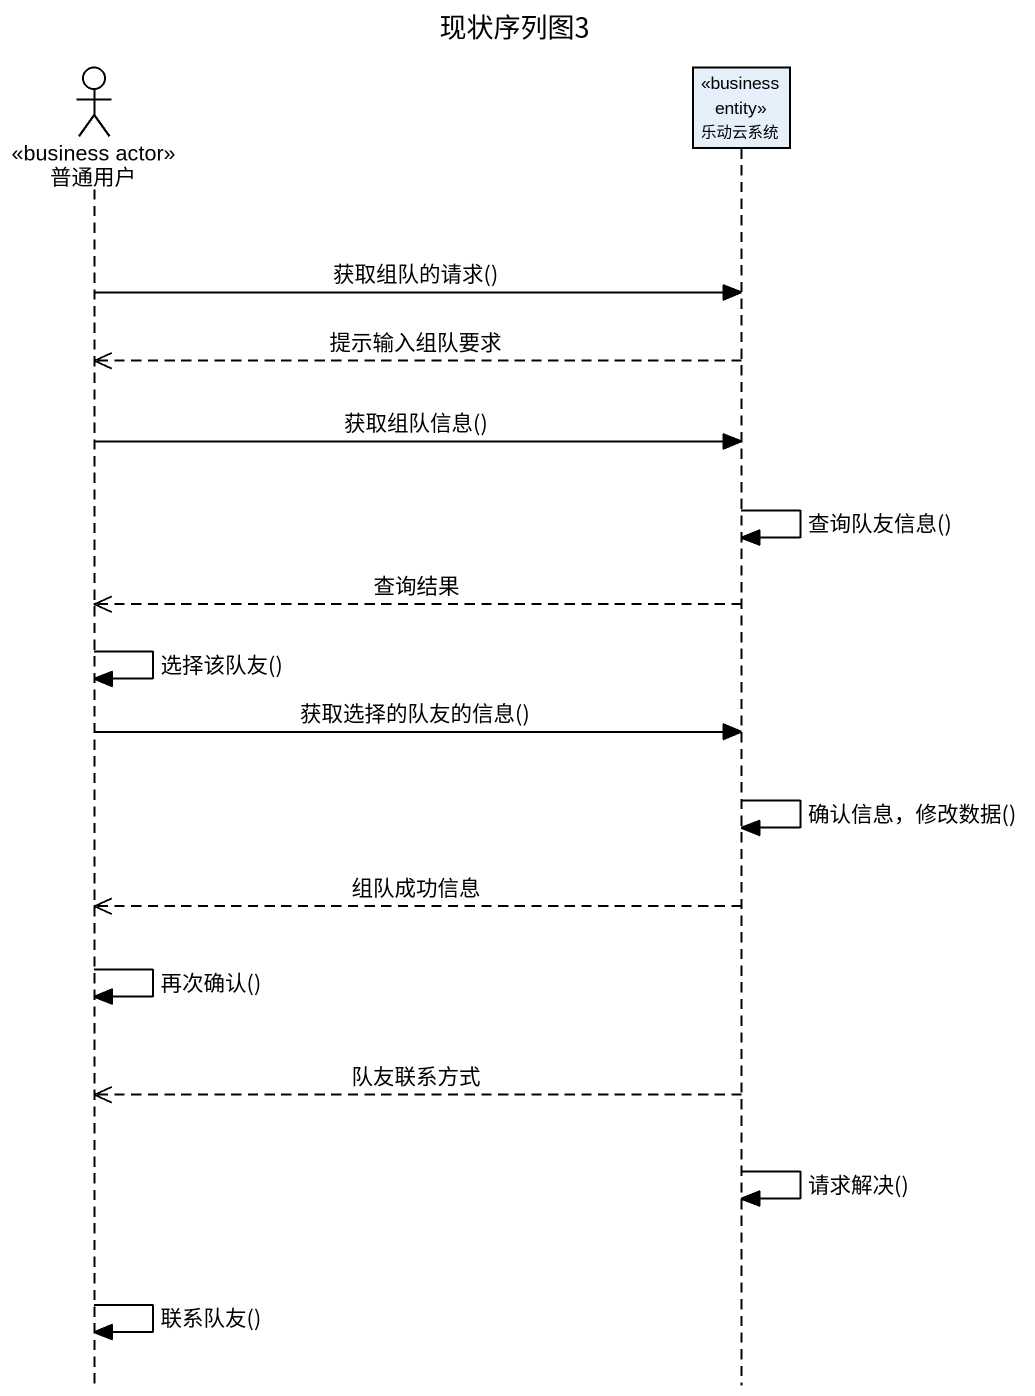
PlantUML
@startuml
title 现状序列图3
hide footbox
actor 普通用户 <<business actor>>
participant 乐动云系统 <<business entity>>

普通用户 -> 乐动云系统 : 获取组队的请求()
乐动云系统 -->> 普通用户 : 提示输入组队要求
普通用户 -> 乐动云系统 : 获取组队信息()
乐动云系统 -> 乐动云系统 : 查询队友信息()
乐动云系统 -->> 普通用户 : 查询结果
普通用户 -> 普通用户 : 选择该队友()
普通用户 -> 乐动云系统 : 获取选择的队友的信息()
乐动云系统 -> 乐动云系统 : 确认信息，修改数据()
乐动云系统 -->> 普通用户 : 组队成功信息
普通用户 -> 普通用户 : 再次确认()
乐动云系统 -->> 普通用户 : 队友联系方式
乐动云系统 -> 乐动云系统 : 请求解决()
普通用户 -> 普通用户 : 联系队友()
@enduml
